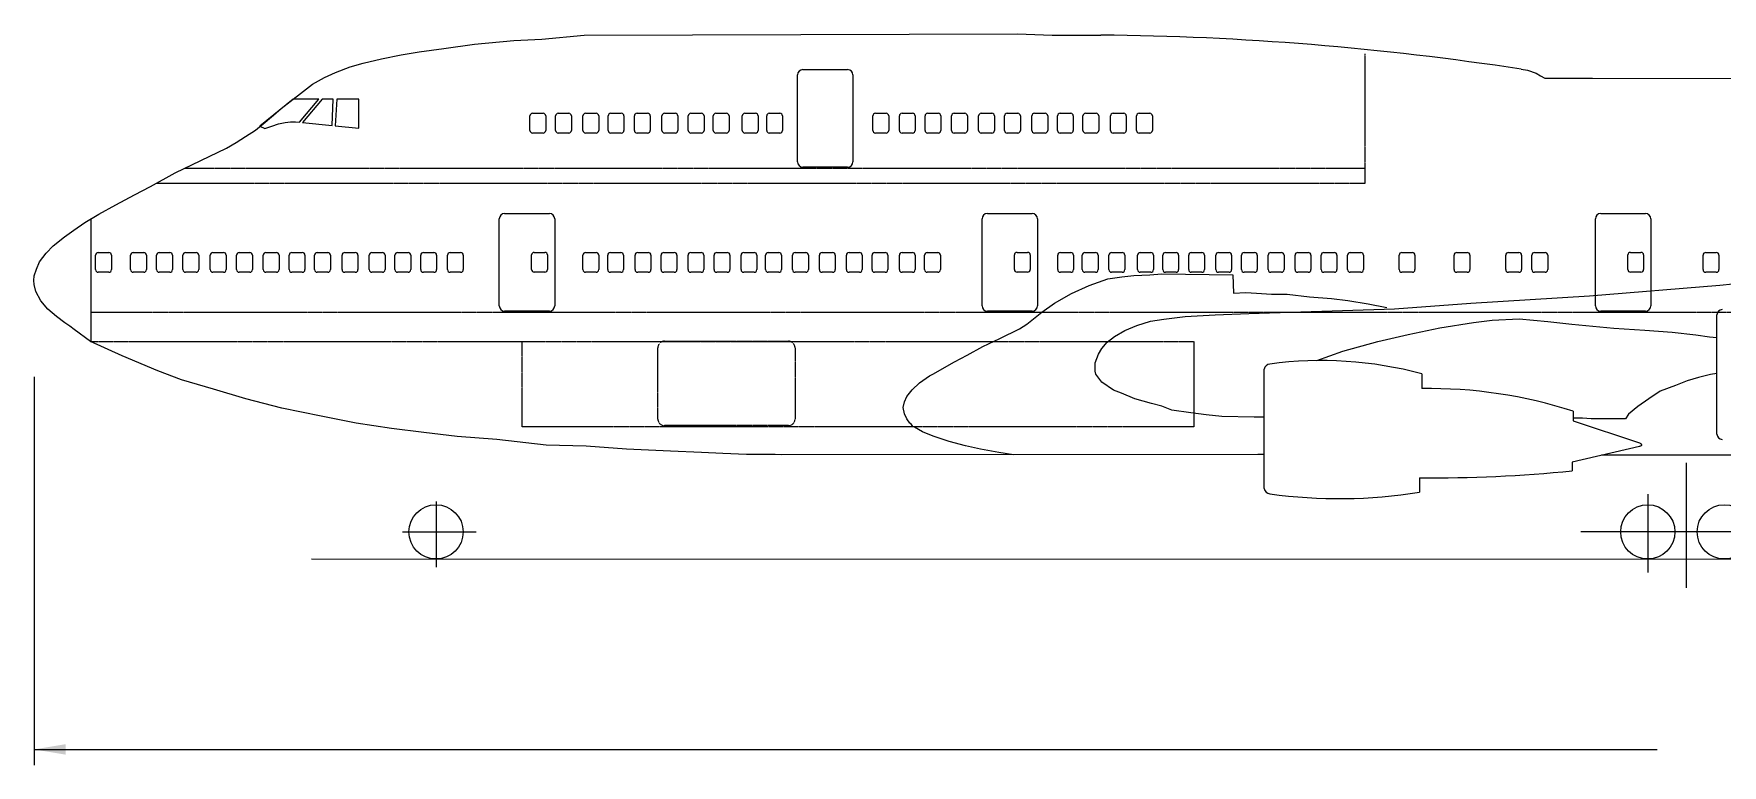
# Model space of a CAD drawing. Extents: x 573 to 6902, y 320 to 4267.
# Drawn here: x 4119 to 5399, y 3351 to 3906 of the extents above; entities that cross this region are included whole.
import ezdxf

# ---------------------------------------------------------------- set-up
doc = ezdxf.new("R2010")
doc.units = 0
doc.linetypes.add('HIDDEN', pattern=[0.375, 0.25, -0.125])
doc.layers.get('0').update_dxf_attribs({"linetype": 'CONTINUOUS'})

msp = doc.modelspace()

# ---------------------------------------------------------------- linework, layer by layer
for p, q in [((4504.555387, 3901.640601), (4536.597141, 3904.663375)), ((4536.597141, 3904.663375), (4865.219438, 3905.61339)), ((4865.219438, 3905.61339), (4891.301943, 3904.663375)), ((4891.301943, 3904.663375), (4928.35292, 3904.663375)), ((4397.818873, 3889.636137), (4411.63944, 3891.893587)), ((4411.63944, 3891.893587), (4430.302376, 3894.46122)), ((4430.302376, 3894.46122), (4453.599499, 3897.667813)), ((4453.599499, 3897.667813), (4483.309373, 3900.517857)), ((4483.309373, 3900.517857), (4504.555387, 3901.640601)), ((4348.227417, 3876.187059), (4359.23502, 3880.640804)), ((4359.23502, 3880.640804), (4369.112426, 3883.270678)), ((4369.112426, 3883.270678), (4382.947104, 3886.49648)), ((4382.947104, 3886.49648), (4397.818873, 3889.636137)), ((5246.92391, 3878.73041), (5251.706896, 3877.908344)), ((4321.586339, 3860.224741), (4330.759283, 3867.349281)), ((4330.759283, 3867.349281), (4339.84317, 3872.514572)), ((4339.84317, 3872.514572), (4348.227417, 3876.187059)), ((4698.371403, 3808.438926), (4698.371403, 3874.438926)), ((4702.371403, 3878.438926), (4736.371403, 3878.438926)), ((4740.371403, 3874.438926), (4740.371403, 3808.438926)), ((5251.706896, 3877.908344), (5258.357071, 3875.644746)), ((5258.357071, 3875.644746), (5261.638976, 3873.831081)), ((5261.638976, 3873.831081), (5264.92088, 3871.949161)), ((5264.92088, 3871.949161), (5278.307597, 3872.017417)), ((5278.307597, 3872.017417), (5301.021832, 3871.931052)), ((5301.021832, 3871.931052), (6006.458605, 3871.067402)), ((4315.941918, 3855.9197), (4290.852204, 3835.436546)), ((4306.947865, 3848.843664), (4315.941918, 3855.9197)), ((4315.941918, 3855.9197), (4321.586339, 3860.224741)), ((4335.487163, 3855.9197), (4315.941918, 3855.9197)), ((4320.766174, 3838.634769), (4335.487163, 3855.9197)), ((4337.940478, 3855.9197), (4323.023385, 3838.409151)), ((4346.28091, 3855.9197), (4337.940478, 3855.9197)), ((4345.544981, 3836.158024), (4346.28091, 3855.9197)), ((4348.99884, 3855.9197), (4347.93522, 3835.91911)), ((4365.926254, 3855.9197), (4348.99884, 3855.9197)), ((4365.926254, 3834.120831), (4365.926254, 3855.9197)), ((4293.296609, 3837.426064), (4301.005563, 3843.858526)), ((4301.005563, 3843.858526), (4306.947865, 3848.843664)), ((4495.505371, 3832.31987), (4495.505371, 3843.31987)), ((4497.505371, 3845.31987), (4505.505371, 3845.31987)), ((4507.505371, 3843.31987), (4507.505371, 3832.31987)), ((4514.948589, 3832.31987), (4514.948589, 3843.31987)), ((4516.948589, 3845.31987), (4524.948589, 3845.31987)), ((4526.948589, 3843.31987), (4526.948589, 3832.31987)), ((4535.677316, 3832.31987), (4535.677316, 3843.31987)), ((4537.677316, 3845.31987), (4545.677316, 3845.31987)), ((4547.677316, 3843.31987), (4547.677316, 3832.31987)), ((4554.799465, 3832.31987), (4554.799465, 3843.31987)), ((4556.799465, 3845.31987), (4564.799465, 3845.31987)), ((4566.799465, 3843.31987), (4566.799465, 3832.31987)), ((4574.724749, 3832.31987), (4574.724749, 3843.31987)), ((4576.724749, 3845.31987), (4584.724749, 3845.31987)), ((4586.724749, 3843.31987), (4586.724749, 3832.31987)), ((4595.613754, 3832.31987), (4595.613754, 3843.31987)), ((4597.613754, 3845.31987), (4605.613754, 3845.31987)), ((4607.613754, 3843.31987), (4607.613754, 3832.31987)), ((4615.539448, 3832.31987), (4615.539448, 3843.31987)), ((4617.539448, 3845.31987), (4625.539448, 3845.31987)), ((4627.539448, 3843.31987), (4627.539448, 3832.31987)), ((4634.500703, 3832.31987), (4634.500703, 3843.31987)), ((4636.500703, 3845.31987), (4644.500703, 3845.31987)), ((4646.500703, 3843.31987), (4646.500703, 3832.31987)), ((4656.514324, 3832.31987), (4656.514324, 3843.31987)), ((4658.514324, 3845.31987), (4666.514324, 3845.31987)), ((4668.514324, 3843.31987), (4668.514324, 3832.31987)), ((4674.993411, 3832.31987), (4674.993411, 3843.31987)), ((4676.993411, 3845.31987), (4684.993411, 3845.31987)), ((4686.993411, 3843.31987), (4686.993411, 3832.31987)), ((4755.4984, 3832.31987), (4755.4984, 3843.31987)), ((4757.4984, 3845.31987), (4765.4984, 3845.31987)), ((4767.4984, 3843.31987), (4767.4984, 3832.31987)), ((4775.584065, 3832.31987), (4775.584065, 3843.31987)), ((4777.584065, 3845.31987), (4785.584065, 3845.31987)), ((4787.584065, 3843.31987), (4787.584065, 3832.31987)), ((4795.026668, 3832.31987), (4795.026668, 3843.31987)), ((4797.026668, 3845.31987), (4805.026668, 3845.31987)), ((4807.026668, 3843.31987), (4807.026668, 3832.31987)), ((4815.11346, 3832.31987), (4815.11346, 3843.31987)), ((4817.11346, 3845.31987), (4825.11346, 3845.31987)), ((4827.11346, 3843.31987), (4827.11346, 3832.31987)), ((4835.681191, 3832.31987), (4835.681191, 3843.31987)), ((4837.681191, 3845.31987), (4845.681191, 3845.31987)), ((4847.681191, 3843.31987), (4847.681191, 3832.31987)), ((4855.285303, 3832.31987), (4855.285303, 3843.31987)), ((4857.285303, 3845.31987), (4865.285303, 3845.31987)), ((4867.285303, 3843.31987), (4867.285303, 3832.31987)), ((4876.014542, 3832.31987), (4876.014542, 3843.31987)), ((4878.014542, 3845.31987), (4886.014542, 3845.31987)), ((4888.014542, 3843.31987), (4888.014542, 3832.31987)), ((4895.457556, 3832.31987), (4895.457556, 3843.31987)), ((4897.457556, 3845.31987), (4905.457556, 3845.31987)), ((4907.457556, 3843.31987), (4907.457556, 3832.31987)), ((4914.740085, 3832.31987), (4914.740085, 3843.31987)), ((4916.740085, 3845.31987), (4924.740085, 3845.31987)), ((4926.740085, 3843.31987), (4926.740085, 3832.31987)), ((4935.630013, 3832.31987), (4935.630013, 3843.31987)), ((4937.630013, 3845.31987), (4945.630013, 3845.31987)), ((4947.630013, 3843.31987), (4947.630013, 3832.31987)), ((4955.395531, 3832.31987), (4955.395531, 3843.31987)), ((4957.395531, 3845.31987), (4965.395531, 3845.31987)), ((4967.395531, 3843.31987), (4967.395531, 3832.31987)), ((4272.898276, 3823.111765), (4279.965603, 3827.776243)), ((4279.965603, 3827.776243), (4287.388176, 3832.617151)), ((4287.388176, 3832.617151), (4293.296609, 3837.426064)), ((4290.852204, 3835.436546), (4294.423786, 3833.730943)), ((4294.423786, 3833.730943), (4299.885969, 3835.66269)), ((4299.885969, 3835.66269), (4305.026979, 3837.272855)), ((4305.026979, 3837.272855), (4309.847023, 3838.24006)), ((4309.847023, 3838.24006), (4314.024516, 3838.885479)), ((4314.024516, 3838.885479), (4317.812059, 3838.922497)), ((4317.812059, 3838.922497), (4320.766174, 3838.634769)), ((4323.023385, 3838.409151), (4345.544981, 3836.158024)), ((4347.93522, 3835.91911), (4365.926254, 3834.120831)), ((4505.505371, 3830.31987), (4497.505371, 3830.31987)), ((4524.948589, 3830.31987), (4516.948589, 3830.31987)), ((4545.677316, 3830.31987), (4537.677316, 3830.31987)), ((4564.799465, 3830.31987), (4556.799465, 3830.31987)), ((4584.724749, 3830.31987), (4576.724749, 3830.31987)), ((4605.613754, 3830.31987), (4597.613754, 3830.31987)), ((4625.539448, 3830.31987), (4617.539448, 3830.31987)), ((4644.500703, 3830.31987), (4636.500703, 3830.31987)), ((4666.514324, 3830.31987), (4658.514324, 3830.31987)), ((4684.993411, 3830.31987), (4676.993411, 3830.31987)), ((4765.4984, 3830.31987), (4757.4984, 3830.31987)), ((4785.584065, 3830.31987), (4777.584065, 3830.31987)), ((4805.026668, 3830.31987), (4797.026668, 3830.31987)), ((4825.11346, 3830.31987), (4817.11346, 3830.31987)), ((4845.681191, 3830.31987), (4837.681191, 3830.31987)), ((4865.285303, 3830.31987), (4857.285303, 3830.31987)), ((4886.014542, 3830.31987), (4878.014542, 3830.31987)), ((4905.457556, 3830.31987), (4897.457556, 3830.31987)), ((4924.740085, 3830.31987), (4916.740085, 3830.31987)), ((4945.630013, 3830.31987), (4937.630013, 3830.31987)), ((4965.395531, 3830.31987), (4957.395531, 3830.31987)), ((4226.634509, 3800.264475), (4265.509265, 3818.929148)), ((4265.509265, 3818.929148), (4272.898276, 3823.111765)), ((4736.371403, 3804.438926), (4702.371403, 3804.438926)), ((4195.632265, 3783.533085), (4207.840603, 3789.807727)), ((4207.840603, 3789.807727), (4226.634509, 3800.264475)), ((4181.657173, 3775.971806), (4195.632265, 3783.533085)), ((4158.205244, 3762.459004), (4168.646007, 3768.732519)), ((4162.63274, 3765.119342), (4162.63274, 3672.227837)), ((4168.646007, 3768.732519), (4181.657173, 3775.971806)), ((4472.26812, 3699.329468), (4472.26812, 3765.329468)), ((4476.26812, 3769.329468), (4510.26812, 3769.329468)), ((4514.26812, 3765.329468), (4514.26812, 3699.329468)), ((4838.26812, 3699.329468), (4838.26812, 3765.329468)), ((4842.26812, 3769.329468), (4876.26812, 3769.329468)), ((4880.26812, 3765.329468), (4880.26812, 3699.329468)), ((5303.26812, 3699.329468), (5303.26812, 3765.329468)), ((5307.26812, 3769.329468), (5341.26812, 3769.329468)), ((5345.26812, 3765.329468), (5345.26812, 3699.329468)), ((4133.952537, 3744.767786), (4142.786106, 3751.522343)), ((4142.786106, 3751.522343), (4149.704949, 3756.740806)), ((4149.704949, 3756.740806), (4158.205244, 3762.459004)), ((4123.83684, 3732.709686), (4128.813985, 3739.301095)), ((4128.813985, 3739.301095), (4133.952537, 3744.767786)), ((4166.268139, 3726.749304), (4166.268139, 3737.749304)), ((4168.268139, 3739.749304), (4176.268139, 3739.749304)), ((4178.268139, 3737.749304), (4178.268139, 3726.749304)), ((4192.764769, 3726.749304), (4192.764769, 3737.749304)), ((4194.764769, 3739.749304), (4202.764769, 3739.749304)), ((4204.764769, 3737.749304), (4204.764769, 3726.749304)), ((4212.529262, 3726.749304), (4212.529262, 3737.749304)), ((4214.529262, 3739.749304), (4222.529262, 3739.749304)), ((4224.529262, 3737.749304), (4224.529262, 3726.749304)), ((4232.454751, 3726.749304), (4232.454751, 3737.749304)), ((4234.454751, 3739.749304), (4242.454751, 3739.749304)), ((4244.454751, 3737.749304), (4244.454751, 3726.749304)), ((4253.183273, 3726.749304), (4253.183273, 3737.749304)), ((4255.183273, 3739.749304), (4263.183273, 3739.749304)), ((4265.183273, 3737.749304), (4265.183273, 3726.749304)), ((4273.108352, 3726.749304), (4273.108352, 3737.749304)), ((4275.108352, 3739.749304), (4283.108352, 3739.749304)), ((4285.108352, 3737.749304), (4285.108352, 3726.749304)), ((4293.355218, 3726.749304), (4293.355218, 3737.749304)), ((4295.355218, 3739.749304), (4303.355218, 3739.749304)), ((4305.355218, 3737.749304), (4305.355218, 3726.749304)), ((4312.95892, 3726.749304), (4312.95892, 3737.749304)), ((4314.95892, 3739.749304), (4322.95892, 3739.749304)), ((4324.95892, 3737.749304), (4324.95892, 3726.749304)), ((4332.24145, 3726.749304), (4332.24145, 3737.749304)), ((4334.24145, 3739.749304), (4342.24145, 3739.749304)), ((4344.24145, 3737.749304), (4344.24145, 3726.749304)), ((4353.13148, 3726.749304), (4353.13148, 3737.749304)), ((4355.13148, 3739.749304), (4363.13148, 3739.749304)), ((4365.13148, 3737.749304), (4365.13148, 3726.749304)), ((4373.698904, 3726.749304), (4373.698904, 3737.749304)), ((4375.698904, 3739.749304), (4383.698904, 3739.749304)), ((4385.698904, 3737.749304), (4385.698904, 3726.749304)), ((4393.143044, 3726.749304), (4393.143044, 3737.749304)), ((4395.143044, 3739.749304), (4403.143044, 3739.749304)), ((4405.143044, 3737.749304), (4405.143044, 3726.749304)), ((4412.746234, 3726.749304), (4412.746234, 3737.749304)), ((4414.746234, 3739.749304), (4422.746234, 3739.749304)), ((4424.746234, 3737.749304), (4424.746234, 3726.749304)), ((4432.992997, 3726.749304), (4432.992997, 3737.749304)), ((4434.992997, 3739.749304), (4442.992997, 3739.749304)), ((4444.992997, 3737.749304), (4444.992997, 3726.749304)), ((4496.800901, 3726.879014), (4496.800901, 3737.879014)), ((4498.800901, 3739.879014), (4506.800901, 3739.879014)), ((4508.800901, 3737.879014), (4508.800901, 3726.879014)), ((4535.677316, 3726.749304), (4535.677316, 3737.749304)), ((4537.677316, 3739.749304), (4545.677316, 3739.749304)), ((4547.677316, 3737.749304), (4547.677316, 3726.749304)), ((4554.472862, 3726.749304), (4554.472862, 3737.749304)), ((4556.472862, 3739.749304), (4564.472862, 3739.749304)), ((4566.472862, 3737.749304), (4566.472862, 3726.749304)), ((4575.201282, 3726.749304), (4575.201282, 3737.749304)), ((4577.201282, 3739.749304), (4585.201282, 3739.749304)), ((4587.201282, 3737.749304), (4587.201282, 3726.749304)), ((4594.966594, 3726.749304), (4594.966594, 3737.749304)), ((4596.966594, 3739.749304), (4604.966594, 3739.749304)), ((4606.966594, 3737.749304), (4606.966594, 3726.749304)), ((4615.373944, 3726.749304), (4615.373944, 3737.749304)), ((4617.373944, 3739.749304), (4625.373944, 3739.749304)), ((4627.373944, 3737.749304), (4627.373944, 3726.749304)), ((4635.13772, 3726.749304), (4635.13772, 3737.749304)), ((4637.13772, 3739.749304), (4645.13772, 3739.749304)), ((4647.13772, 3737.749304), (4647.13772, 3726.749304)), ((4655.545172, 3726.749304), (4655.545172, 3737.749304)), ((4657.545172, 3739.749304), (4665.545172, 3739.749304)), ((4667.545172, 3737.749304), (4667.545172, 3726.749304)), ((4674.185049, 3726.749304), (4674.185049, 3737.749304)), ((4676.185049, 3739.749304), (4684.185049, 3739.749304)), ((4686.185049, 3737.749304), (4686.185049, 3726.749304)), ((4694.592399, 3726.749304), (4694.592399, 3737.749304)), ((4696.592399, 3739.749304), (4704.592399, 3739.749304)), ((4706.592399, 3737.749304), (4706.592399, 3726.749304)), ((4714.999852, 3726.749304), (4714.999852, 3737.749304)), ((4716.999852, 3739.749304), (4724.999852, 3739.749304)), ((4726.999852, 3737.749304), (4726.999852, 3726.749304)), ((4735.407304, 3726.749304), (4735.407304, 3737.749304)), ((4737.407304, 3739.749304), (4745.407304, 3739.749304)), ((4747.407304, 3737.749304), (4747.407304, 3726.749304)), ((4754.850419, 3726.749304), (4754.850419, 3737.749304)), ((4756.850419, 3739.749304), (4764.850419, 3739.749304)), ((4766.850419, 3737.749304), (4766.850419, 3726.749304)), ((4775.579249, 3726.749304), (4775.579249, 3737.749304)), ((4777.579249, 3739.749304), (4785.579249, 3739.749304)), ((4787.579249, 3737.749304), (4787.579249, 3726.749304)), ((4794.700578, 3726.749304), (4794.700578, 3737.749304)), ((4796.700578, 3739.749304), (4804.700578, 3739.749304)), ((4806.700578, 3737.749304), (4806.700578, 3726.749304)), ((4862.800901, 3726.879014), (4862.800901, 3737.879014)), ((4864.800901, 3739.879014), (4872.800901, 3739.879014)), ((4874.800901, 3737.879014), (4874.800901, 3726.879014)), ((4895.612814, 3726.749304), (4895.612814, 3737.749304)), ((4897.612814, 3739.749304), (4905.612814, 3739.749304)), ((4907.612814, 3737.749304), (4907.612814, 3726.749304)), ((4914.252691, 3726.749304), (4914.252691, 3737.749304)), ((4916.252691, 3739.749304), (4924.252691, 3739.749304)), ((4926.252691, 3737.749304), (4926.252691, 3726.749304)), ((4934.499455, 3726.749304), (4934.499455, 3737.749304)), ((4936.499455, 3739.749304), (4944.499455, 3739.749304)), ((4946.499455, 3737.749304), (4946.499455, 3726.749304)), ((4956.192416, 3726.749304), (4956.192416, 3737.749304)), ((4958.192416, 3739.749304), (4966.192416, 3739.749304)), ((4968.192416, 3737.749304), (4968.192416, 3726.749304)), ((4975.314257, 3726.749304), (4975.314257, 3737.749304)), ((4977.314257, 3739.749304), (4985.314257, 3739.749304)), ((4987.314257, 3737.749304), (4987.314257, 3726.749304)), ((4994.917856, 3726.749304), (4994.917856, 3737.749304)), ((4996.917856, 3739.749304), (5004.917856, 3739.749304)), ((5006.917856, 3737.749304), (5006.917856, 3726.749304)), ((5015.4861, 3726.749304), (5015.4861, 3737.749304)), ((5017.4861, 3739.749304), (5025.4861, 3739.749304)), ((5027.4861, 3737.749304), (5027.4861, 3726.749304)), ((5034.929011, 3726.749304), (5034.929011, 3737.749304)), ((5036.929011, 3739.749304), (5044.929011, 3739.749304)), ((5046.929011, 3737.749304), (5046.929011, 3726.749304)), ((5055.175364, 3726.749304), (5055.175364, 3737.749304)), ((5057.175364, 3739.749304), (5065.175364, 3739.749304)), ((5067.175364, 3737.749304), (5067.175364, 3726.749304)), ((5075.582817, 3726.749304), (5075.582817, 3737.749304)), ((5077.582817, 3739.749304), (5085.582817, 3739.749304)), ((5087.582817, 3737.749304), (5087.582817, 3726.749304)), ((5095.347412, 3726.749304), (5095.347412, 3737.749304)), ((5097.347412, 3739.749304), (5105.347412, 3739.749304)), ((5107.347412, 3737.749304), (5107.347412, 3726.749304)), ((5115.433589, 3726.749304), (5115.433589, 3737.749304)), ((5117.433589, 3739.749304), (5125.433589, 3739.749304)), ((5127.433589, 3737.749304), (5127.433589, 3726.749304)), ((5154.480305, 3726.749304), (5154.480305, 3737.749304)), ((5156.480305, 3739.749304), (5164.480305, 3739.749304)), ((5166.480305, 3737.749304), (5166.480305, 3726.749304)), ((5196.098857, 3726.749304), (5196.098857, 3737.749304)), ((5198.098857, 3739.749304), (5206.098857, 3739.749304)), ((5208.098857, 3737.749304), (5208.098857, 3726.749304)), ((5235.306466, 3726.749304), (5235.306466, 3737.749304)), ((5237.306466, 3739.749304), (5245.306466, 3739.749304)), ((5247.306466, 3737.749304), (5247.306466, 3726.749304)), ((5255.070856, 3726.749304), (5255.070856, 3737.749304)), ((5257.070856, 3739.749304), (5265.070856, 3739.749304)), ((5267.070856, 3737.749304), (5267.070856, 3726.749304)), ((5327.800901, 3726.879014), (5327.800901, 3737.879014)), ((5329.800901, 3739.879014), (5337.800901, 3739.879014)), ((5339.800901, 3737.879014), (5339.800901, 3726.879014)), ((5384.90704, 3726.749304), (5384.90704, 3737.749304)), ((5386.90704, 3739.749304), (5394.90704, 3739.749304)), ((5396.90704, 3737.749304), (5396.90704, 3726.749304)), ((4119.665699, 3722.101574), (4121.473653, 3727.173968)), ((4121.473653, 3727.173968), (4123.83684, 3732.709686)), ((4506.800901, 3724.879014), (4498.800901, 3724.879014)), ((4872.800901, 3724.879014), (4864.800901, 3724.879014)), ((5337.800901, 3724.879014), (5329.800901, 3724.879014)), ((5397.466469, 3715.042623), (5507.852263, 3726.521907)), ((4119.371403, 3718.512), (4119.665699, 3722.101574)), ((4119.6699, 3715.513341), (4119.371403, 3718.512)), ((4120.95879, 3710.211437), (4119.6699, 3715.513341)), ((4176.268139, 3724.749304), (4168.268139, 3724.749304)), ((4202.764769, 3724.749304), (4194.764769, 3724.749304)), ((4222.529262, 3724.749304), (4214.529262, 3724.749304)), ((4242.454751, 3724.749304), (4234.454751, 3724.749304)), ((4263.183273, 3724.749304), (4255.183273, 3724.749304)), ((4283.108352, 3724.749304), (4275.108352, 3724.749304)), ((4303.355218, 3724.749304), (4295.355218, 3724.749304)), ((4322.95892, 3724.749304), (4314.95892, 3724.749304)), ((4342.24145, 3724.749304), (4334.24145, 3724.749304)), ((4363.13148, 3724.749304), (4355.13148, 3724.749304)), ((4383.698904, 3724.749304), (4375.698904, 3724.749304)), ((4403.143044, 3724.749304), (4395.143044, 3724.749304)), ((4422.746234, 3724.749304), (4414.746234, 3724.749304)), ((4442.992997, 3724.749304), (4434.992997, 3724.749304)), ((4545.677316, 3724.749304), (4537.677316, 3724.749304)), ((4564.472862, 3724.749304), (4556.472862, 3724.749304)), ((4585.201282, 3724.749304), (4577.201282, 3724.749304)), ((4604.966594, 3724.749304), (4596.966594, 3724.749304)), ((4625.373944, 3724.749304), (4617.373944, 3724.749304)), ((4645.13772, 3724.749304), (4637.13772, 3724.749304)), ((4665.545172, 3724.749304), (4657.545172, 3724.749304)), ((4684.185049, 3724.749304), (4676.185049, 3724.749304)), ((4704.592399, 3724.749304), (4696.592399, 3724.749304)), ((4724.999852, 3724.749304), (4716.999852, 3724.749304)), ((4745.407304, 3724.749304), (4737.407304, 3724.749304)), ((4764.850419, 3724.749304), (4756.850419, 3724.749304)), ((4785.579249, 3724.749304), (4777.579249, 3724.749304)), ((4804.700578, 3724.749304), (4796.700578, 3724.749304)), ((4905.612814, 3724.749304), (4897.612814, 3724.749304)), ((4905.984148, 3708.784324), (4919.416654, 3714.82969)), ((4924.252691, 3724.749304), (4916.252691, 3724.749304)), ((4919.416654, 3714.82969), (4933.553767, 3719.752493)), ((4933.553767, 3719.752493), (4944.317546, 3721.393428)), ((4944.499455, 3724.749304), (4936.499455, 3724.749304)), ((4944.317546, 3721.393428), (4953.312668, 3722.429807)), ((4953.312668, 3722.429807), (4965.367138, 3722.947997)), ((4966.192416, 3724.749304), (4958.192416, 3724.749304)), ((4965.367138, 3722.947997), (4974.527003, 3723.552552)), ((4974.527003, 3723.552552), (5028.356967, 3722.947997)), ((4985.314257, 3724.749304), (4977.314257, 3724.749304)), ((5004.917856, 3724.749304), (4996.917856, 3724.749304)), ((5025.4861, 3724.749304), (5017.4861, 3724.749304)), ((5028.356967, 3722.947997), (5028.969208, 3708.870507)), ((5044.929011, 3724.749304), (5036.929011, 3724.749304)), ((5065.175364, 3724.749304), (5057.175364, 3724.749304)), ((5085.582817, 3724.749304), (5077.582817, 3724.749304)), ((5105.347412, 3724.749304), (5097.347412, 3724.749304)), ((5125.433589, 3724.749304), (5117.433589, 3724.749304)), ((5164.480305, 3724.749304), (5156.480305, 3724.749304)), ((5206.098857, 3724.749304), (5198.098857, 3724.749304)), ((5245.306466, 3724.749304), (5237.306466, 3724.749304)), ((5265.070856, 3724.749304), (5257.070856, 3724.749304)), ((5298.808894, 3706.784592), (5397.466469, 3715.042623)), ((5394.90704, 3724.749304), (5386.90704, 3724.749304)), ((4124.819824, 3703.143598), (4120.95879, 3710.211437)), ((4130.126647, 3696.719435), (4124.819824, 3703.143598)), ((4883.597133, 3694.62887), (4893.234248, 3701.22325)), ((4893.234248, 3701.22325), (4905.984148, 3708.784324)), ((5028.969208, 3708.870507), (5038.21036, 3709.388697)), ((5038.21036, 3709.388697), (5046.415122, 3708.870507)), ((5046.415122, 3708.870507), (5057.774969, 3708.237783)), ((5057.774969, 3708.237783), (5069.666131, 3708.265952)), ((5069.666131, 3708.265952), (5086.539561, 3706.167172)), ((5086.539561, 3706.167172), (5103.091306, 3704.892217)), ((5103.091306, 3704.892217), (5115.626452, 3703.429514)), ((5115.626452, 3703.429514), (5131.053684, 3700.89283)), ((5131.053684, 3700.89283), (5145.035334, 3698.170039)), ((5150.820841, 3697.048907), (5208.826762, 3701.2638)), ((5208.826762, 3701.2638), (5298.808894, 3706.784592)), ((4136.557675, 3691.260121), (4130.126647, 3696.719435)), ((4142.827604, 3686.443459), (4136.557675, 3691.260121)), ((4510.26812, 3695.329468), (4476.26812, 3695.329468)), ((4876.26812, 3695.329468), (4842.26812, 3695.329468)), ((4872.215077, 3685.462959), (4883.597133, 3694.62887)), ((4955.592184, 3684.390703), (4965.873898, 3687.624725)), ((4965.873898, 3687.624725), (4976.156944, 3689.092929)), ((4976.156944, 3689.092929), (4992.224779, 3691.323674)), ((4992.224779, 3691.323674), (5014.881052, 3692.623631)), ((5014.881052, 3692.623631), (5040.590716, 3693.443468)), ((5040.590716, 3693.443468), (5150.820841, 3697.048907)), ((5185.291509, 3682.619039), (5210.942185, 3686.678193)), ((5210.942185, 3686.678193), (5224.933463, 3688.491857)), ((5224.933463, 3688.491857), (5245.471243, 3689.556894)), ((5245.471243, 3689.556894), (5267.165638, 3687.321086)), ((5267.165638, 3687.321086), (5285.485368, 3685.404504)), ((5341.26812, 3695.329468), (5307.26812, 3695.329468)), ((5395.247042, 3602.073622), (5395.247042, 3692.535083)), ((4146.68577, 3683.874901), (4142.827604, 3686.443459)), ((4149.972122, 3681.487859), (4146.68577, 3683.874901)), ((4162.44063, 3672.315363), (4149.972122, 3681.487859)), ((4838.781613, 3668.568729), (4851.63332, 3674.583614)), ((4851.63332, 3674.583614), (4866.572236, 3681.923609)), ((4866.572236, 3681.923609), (4872.215077, 3685.462959)), ((4933.103772, 3671.842647), (4938.564418, 3676.184723)), ((4938.564418, 3676.184723), (4946.435291, 3680.689025)), ((4946.435291, 3680.689025), (4955.592184, 3684.390703)), ((5138.394819, 3672.255243), (5161.368151, 3677.609871)), ((5161.368151, 3677.609871), (5185.291509, 3682.619039)), ((5285.485368, 3685.404504), (5317.303658, 3682.371708)), ((5317.303658, 3682.371708), (5340.604427, 3680.940368)), ((5340.604427, 3680.940368), (5361.334281, 3679.3467)), ((5361.334281, 3679.3467), (5379.493323, 3677.430015)), ((5379.493323, 3677.430015), (5389.633258, 3675.882571)), ((5389.633258, 3675.882571), (5395.247042, 3675.364382)), ((4186.390199, 3661.403805), (4162.44063, 3672.315363)), ((4213.470273, 3650.139885), (4186.390199, 3661.403805)), ((4817.417509, 3656.824834), (4826.89496, 3661.812225)), ((4826.89496, 3661.812225), (4838.781613, 3668.568729)), ((4924.115252, 3656.089426), (4926.522097, 3662.773205)), ((4926.522097, 3662.773205), (4929.089734, 3666.858739)), ((4929.089734, 3666.858739), (4933.103772, 3671.842647)), ((5091.988869, 3657.810336), (5111.707752, 3665.000585)), ((5111.707752, 3665.000585), (5138.394819, 3672.255243)), ((4231.394585, 3643.274683), (4213.470273, 3650.139885)), ((4800.872526, 3647.494341), (4817.417509, 3656.824834)), ((4923.948258, 3649.732094), (4924.115252, 3656.089426)), ((4924.442162, 3647.412447), (4923.948258, 3649.732094)), ((5052.201638, 3560.791167), (5052.201638, 3651.252628)), ((4119.6699, 3645.55829), (4119.6699, 3350.988041)), ((4255.502384, 3636.219755), (4231.394585, 3643.274683)), ((4280.092556, 3628.683067), (4255.502384, 3636.219755)), ((4781.11828, 3630.53748), (4785.293314, 3635.593446)), ((4785.293314, 3635.593446), (4790.914034, 3640.899756)), ((4790.914034, 3640.899756), (4798.458587, 3646.342269)), ((4798.458587, 3646.342269), (4800.872526, 3647.494341)), ((4928.945234, 3641.469838), (4924.442162, 3647.412447)), ((4938.025902, 3635.460283), (4928.945234, 3641.469838)), ((4943.894397, 3633.042064), (4938.025902, 3635.460283)), ((5171.559329, 3647.724109), (5171.559329, 3636.583028)), ((5363.931017, 3639.0155), (5352.365229, 3634.70459)), ((5372.766739, 3642.395597), (5363.931017, 3639.0155)), ((5381.281595, 3644.972045), (5372.766739, 3642.395597)), ((5390.600407, 3647.22751), (5381.281595, 3644.972045)), ((5395.247042, 3648.005131), (5390.600407, 3647.22751)), ((4307.414126, 3621.630188), (4280.092556, 3628.683067)), ((4778.508062, 3622.332808), (4779.371721, 3626.478326)), ((4779.371721, 3626.478326), (4781.11828, 3630.53748)), ((4954.089962, 3628.81018), (4943.894397, 3633.042064)), ((4966.699385, 3625.355582), (4954.089962, 3628.81018)), ((4974.558683, 3623.131684), (4966.699385, 3625.355582)), ((4982.072517, 3620.195275), (4974.558683, 3623.131684)), ((5335.499381, 3622.928504), (5328.271981, 3617.299793)), ((5343.690709, 3628.879208), (5335.499381, 3622.928504)), ((5352.365229, 3634.70459), (5343.690709, 3628.879208)), ((4337.145308, 3615.703665), (4307.414126, 3621.630188)), ((4363.822997, 3610.41795), (4337.145308, 3615.703665)), ((4390.499866, 3606.417744), (4363.822997, 3610.41795)), ((4779.359414, 3617.431843), (4778.508062, 3622.332808)), ((4781.185405, 3613.696311), (4779.359414, 3617.431843)), ((4783.517284, 3610.328077), (4781.185405, 3613.696311)), ((4784.380944, 3610.068982), (4783.517284, 3610.328077)), ((4785.849164, 3607.909858), (4784.380944, 3610.068982)), ((4996.495625, 3618.273654), (4982.072517, 3620.195275)), ((5008.180494, 3616.774308), (4996.495625, 3618.273654)), ((5019.987153, 3615.509975), (5008.180494, 3616.774308)), ((5044.657933, 3615.029992), (5019.987153, 3615.509975)), ((5052.201638, 3615.003299), (5044.657933, 3615.029992)), ((5286.512358, 3619.396399), (5286.512358, 3612.055376)), ((5293.421631, 3614.149727), (5286.512358, 3614.174176)), ((5286.512358, 3612.055376), (5336.591545, 3595.424552)), ((5300.15373, 3613.746712), (5293.421631, 3614.149727)), ((5313.458523, 3613.631537), (5300.15373, 3613.746712)), ((5325.98158, 3613.631537), (5313.458523, 3613.631537)), ((5328.271981, 3617.299793), (5325.98158, 3613.631537)), ((4415.087169, 3603.380338), (4390.499866, 3606.417744)), ((4440.317226, 3600.343341), (4415.087169, 3603.380338)), ((4470.367531, 3597.952173), (4440.317226, 3600.343341)), ((4507.810742, 3593.637455), (4470.367531, 3597.952173)), ((4787.144653, 3607.218938), (4785.849164, 3607.909858)), ((4793.017535, 3603.781714), (4787.144653, 3607.218938)), ((4801.308662, 3600.413196), (4793.017535, 3603.781714)), ((4813.313524, 3596.564662), (4801.308662, 3600.413196)), ((4538.020711, 3592.853275), (4507.810742, 3593.637455)), ((4568.810555, 3590.560925), (4538.020711, 3592.853275)), ((4601.977233, 3589.037529), (4568.810555, 3590.560925)), ((4625.599072, 3588.08846), (4601.977233, 3589.037529)), ((4641.837882, 3587.26863), (4625.599072, 3588.08846)), ((4659.664646, 3586.491345), (4641.837882, 3587.26863)), ((4681.358016, 3586.491345), (4659.664646, 3586.491345)), ((4686.355633, 3586.258136), (4681.358016, 3586.491345)), ((5047.278781, 3586.556494), (4686.355633, 3586.258136)), ((4825.652486, 3593.227813), (4813.313524, 3596.564662)), ((4837.063016, 3590.723229), (4825.652486, 3593.227813)), ((4850.883568, 3588.218645), (4837.063016, 3590.723229)), ((4862.196775, 3586.403495), (4850.883568, 3588.218645)), ((5052.201638, 3586.556494), (5047.278781, 3586.556494)), ((5336.591545, 3592.6757), (5285.735065, 3580.877622)), ((5521.27897, 3586.088574), (5307.844739, 3586.088574)), ((5336.591545, 3595.424552), (5337.212974, 3595.142615)), ((5337.049717, 3592.809646), (5336.591545, 3592.6757)), ((5337.465759, 3593.009765), (5337.049717, 3592.809646)), ((5337.212974, 3595.142615), (5337.481558, 3595.000425)), ((5337.850203, 3593.188819), (5337.465759, 3593.009765)), ((5337.481558, 3595.000425), (5337.850203, 3594.615985)), ((5337.850203, 3594.615985), (5338.060857, 3594.305274)), ((5338.102988, 3593.446867), (5337.850203, 3593.188819)), ((5338.060857, 3594.305274), (5338.18725, 3594.115687)), ((5338.234647, 3593.778644), (5338.102988, 3593.446867)), ((5338.18725, 3594.115687), (5338.234647, 3593.778644)), ((5285.735065, 3580.877622), (5285.735065, 3574.22752)), ((5371.969099, 3580.19416), (5371.969099, 3485.461348)), ((5169.832011, 3568.959257), (5169.832011, 3558.07727)), ((4424.366943, 3551.085191), (4424.366943, 3501.079873)), ((5342.969099, 3556.626416), (5342.969099, 3497.108791)), ((4398.802633, 3527.939379), (4454.681379, 3527.939379)), ((5569.942708, 3527.939379), (5292.299168, 3527.939379)), ((4329.983382, 3507.394938), (6755.231721, 3507.112755))]:
    msp.add_line(p, q)
at = {"linetype": 'HIDDEN'}
for p, q in [((5128.453949, 3890.50506), (5128.453949, 3792.12982)), ((4234.010317, 3803.805772), (5128.453949, 3803.805772)), ((5128.453949, 3792.12982), (4212.014099, 3792.12982)), ((4162.63274, 3694.588795), (6383.325355, 3694.588795)), ((4162.44063, 3672.315363), (4998.741138, 3672.315363)), ((4489.614084, 3607.650763), (4489.614084, 3672.315363)), ((4592.487738, 3613.485885), (4592.487738, 3667.485885)), ((4597.487738, 3672.485885), (4691.487738, 3672.485885)), ((4696.487738, 3667.485885), (4696.487738, 3613.485885)), ((4998.741138, 3672.315363), (4998.741138, 3607.650763)), ((4998.741138, 3607.650763), (4489.614084, 3607.650763)), ((4691.487738, 3608.485885), (4597.487738, 3608.485885))]:
    msp.add_line(p, q, dxfattribs=at)
at = {"linetype": 'CONTINUOUS'}
msp.add_line((4119.6699, 3362.988041), (5349.98793, 3362.988041), dxfattribs=at)
for centre in [(4424.366943, 3527.939379), (5342.969099, 3527.939379), (5400.969099, 3527.939379)]:
    msp.add_circle(centre, 20.555568)
for centre, radius, start, end in [((4905.466959, 1653.829342), 2250.95038, 81.274858, 89.41745), ((4702.371403, 3874.438926), 4, 90, 180), ((4736.371403, 3874.438926), 4, 0, 90), ((4497.505371, 3843.31987), 2, 90, 180), ((4505.505371, 3843.31987), 2, 0, 90), ((4516.948589, 3843.31987), 2, 90, 180), ((4524.948589, 3843.31987), 2, 0, 90), ((4537.677316, 3843.31987), 2, 90, 180), ((4545.677316, 3843.31987), 2, 0, 90), ((4556.799465, 3843.31987), 2, 90, 180), ((4564.799465, 3843.31987), 2, 0, 90), ((4576.724749, 3843.31987), 2, 90, 180), ((4584.724749, 3843.31987), 2, 0, 90), ((4597.613754, 3843.31987), 2, 90, 180), ((4605.613754, 3843.31987), 2, 0, 90), ((4617.539448, 3843.31987), 2, 90, 180), ((4625.539448, 3843.31987), 2, 0, 90), ((4636.500703, 3843.31987), 2, 90, 180), ((4644.500703, 3843.31987), 2, 0, 90), ((4658.514324, 3843.31987), 2, 90, 180), ((4666.514324, 3843.31987), 2, 0, 90), ((4676.993411, 3843.31987), 2, 90, 180), ((4684.993411, 3843.31987), 2, 0, 90), ((4757.4984, 3843.31987), 2, 90, 180), ((4765.4984, 3843.31987), 2, 0, 90), ((4777.584065, 3843.31987), 2, 90, 180), ((4785.584065, 3843.31987), 2, 0, 90), ((4797.026668, 3843.31987), 2, 90, 180), ((4805.026668, 3843.31987), 2, 0, 90), ((4817.11346, 3843.31987), 2, 90, 180), ((4825.11346, 3843.31987), 2, 0, 90), ((4837.681191, 3843.31987), 2, 90, 180), ((4845.681191, 3843.31987), 2, 0, 90), ((4857.285303, 3843.31987), 2, 90, 180), ((4865.285303, 3843.31987), 2, 0, 90), ((4878.014542, 3843.31987), 2, 90, 180), ((4886.014542, 3843.31987), 2, 0, 90), ((4897.457556, 3843.31987), 2, 90, 180), ((4905.457556, 3843.31987), 2, 0, 90), ((4916.740085, 3843.31987), 2, 90, 180), ((4924.740085, 3843.31987), 2, 0, 90), ((4937.630013, 3843.31987), 2, 90, 180), ((4945.630013, 3843.31987), 2, 0, 90), ((4957.395531, 3843.31987), 2, 90, 180), ((4965.395531, 3843.31987), 2, 0, 90), ((4497.505371, 3832.31987), 2, 180, 270), ((4505.505371, 3832.31987), 2, 270, 0), ((4516.948589, 3832.31987), 2, 180, 270), ((4524.948589, 3832.31987), 2, 270, 0), ((4537.677316, 3832.31987), 2, 180, 270), ((4545.677316, 3832.31987), 2, 270, 0), ((4556.799465, 3832.31987), 2, 180, 270), ((4564.799465, 3832.31987), 2, 270, 0), ((4576.724749, 3832.31987), 2, 180, 270), ((4584.724749, 3832.31987), 2, 270, 0), ((4597.613754, 3832.31987), 2, 180, 270), ((4605.613754, 3832.31987), 2, 270, 0), ((4617.539448, 3832.31987), 2, 180, 270), ((4625.539448, 3832.31987), 2, 270, 0), ((4636.500703, 3832.31987), 2, 180, 270), ((4644.500703, 3832.31987), 2, 270, 0), ((4658.514324, 3832.31987), 2, 180, 270), ((4666.514324, 3832.31987), 2, 270, 0), ((4676.993411, 3832.31987), 2, 180, 270), ((4684.993411, 3832.31987), 2, 270, 0), ((4757.4984, 3832.31987), 2, 180, 270), ((4765.4984, 3832.31987), 2, 270, 0), ((4777.584065, 3832.31987), 2, 180, 270), ((4785.584065, 3832.31987), 2, 270, 0), ((4797.026668, 3832.31987), 2, 180, 270), ((4805.026668, 3832.31987), 2, 270, 0), ((4817.11346, 3832.31987), 2, 180, 270), ((4825.11346, 3832.31987), 2, 270, 0), ((4837.681191, 3832.31987), 2, 180, 270), ((4845.681191, 3832.31987), 2, 270, 0), ((4857.285303, 3832.31987), 2, 180, 270), ((4865.285303, 3832.31987), 2, 270, 0), ((4878.014542, 3832.31987), 2, 180, 270), ((4886.014542, 3832.31987), 2, 270, 0), ((4897.457556, 3832.31987), 2, 180, 270), ((4905.457556, 3832.31987), 2, 270, 0), ((4916.740085, 3832.31987), 2, 180, 270), ((4924.740085, 3832.31987), 2, 270, 0), ((4937.630013, 3832.31987), 2, 180, 270), ((4945.630013, 3832.31987), 2, 270, 0), ((4957.395531, 3832.31987), 2, 180, 270), ((4965.395531, 3832.31987), 2, 270, 0), ((4702.371403, 3808.438926), 4, 180, 270), ((4736.371403, 3808.438926), 4, 270, 0), ((4476.26812, 3765.329468), 4, 90, 180), ((4510.26812, 3765.329468), 4, 0, 90), ((4842.26812, 3765.329468), 4, 90, 180), ((4876.26812, 3765.329468), 4, 0, 90), ((5307.26812, 3765.329468), 4, 90, 180), ((5341.26812, 3765.329468), 4, 0, 90), ((4168.268139, 3737.749304), 2, 90, 180), ((4176.268139, 3737.749304), 2, 0, 90), ((4194.764769, 3737.749304), 2, 90, 180), ((4202.764769, 3737.749304), 2, 0, 90), ((4214.529262, 3737.749304), 2, 90, 180), ((4222.529262, 3737.749304), 2, 0, 90), ((4234.454751, 3737.749304), 2, 90, 180), ((4242.454751, 3737.749304), 2, 0, 90), ((4255.183273, 3737.749304), 2, 90, 180), ((4263.183273, 3737.749304), 2, 0, 90), ((4275.108352, 3737.749304), 2, 90, 180), ((4283.108352, 3737.749304), 2, 0, 90), ((4295.355218, 3737.749304), 2, 90, 180), ((4303.355218, 3737.749304), 2, 0, 90), ((4314.95892, 3737.749304), 2, 90, 180), ((4322.95892, 3737.749304), 2, 0, 90), ((4334.24145, 3737.749304), 2, 90, 180), ((4342.24145, 3737.749304), 2, 0, 90), ((4355.13148, 3737.749304), 2, 90, 180), ((4363.13148, 3737.749304), 2, 0, 90), ((4375.698904, 3737.749304), 2, 90, 180), ((4383.698904, 3737.749304), 2, 0, 90), ((4395.143044, 3737.749304), 2, 90, 180), ((4403.143044, 3737.749304), 2, 0, 90), ((4414.746234, 3737.749304), 2, 90, 180), ((4422.746234, 3737.749304), 2, 0, 90), ((4434.992997, 3737.749304), 2, 90, 180), ((4442.992997, 3737.749304), 2, 0, 90), ((4498.800901, 3737.879014), 2, 90, 180), ((4506.800901, 3737.879014), 2, 0, 90), ((4537.677316, 3737.749304), 2, 90, 180), ((4545.677316, 3737.749304), 2, 0, 90), ((4556.472862, 3737.749304), 2, 90, 180), ((4564.472862, 3737.749304), 2, 0, 90), ((4577.201282, 3737.749304), 2, 90, 180), ((4585.201282, 3737.749304), 2, 0, 90), ((4596.966594, 3737.749304), 2, 90, 180), ((4604.966594, 3737.749304), 2, 0, 90), ((4617.373944, 3737.749304), 2, 90, 180), ((4625.373944, 3737.749304), 2, 0, 90), ((4637.13772, 3737.749304), 2, 90, 180), ((4645.13772, 3737.749304), 2, 0, 90), ((4657.545172, 3737.749304), 2, 90, 180), ((4665.545172, 3737.749304), 2, 0, 90), ((4676.185049, 3737.749304), 2, 90, 180), ((4684.185049, 3737.749304), 2, 0, 90), ((4696.592399, 3737.749304), 2, 90, 180), ((4704.592399, 3737.749304), 2, 0, 90), ((4716.999852, 3737.749304), 2, 90, 180), ((4724.999852, 3737.749304), 2, 0, 90), ((4737.407304, 3737.749304), 2, 90, 180), ((4745.407304, 3737.749304), 2, 0, 90), ((4756.850419, 3737.749304), 2, 90, 180), ((4764.850419, 3737.749304), 2, 0, 90), ((4777.579249, 3737.749304), 2, 90, 180), ((4785.579249, 3737.749304), 2, 0, 90), ((4796.700578, 3737.749304), 2, 90, 180), ((4804.700578, 3737.749304), 2, 0, 90), ((4864.800901, 3737.879014), 2, 90, 180), ((4872.800901, 3737.879014), 2, 0, 90), ((4897.612814, 3737.749304), 2, 90, 180), ((4905.612814, 3737.749304), 2, 0, 90), ((4916.252691, 3737.749304), 2, 90, 180), ((4924.252691, 3737.749304), 2, 0, 90), ((4936.499455, 3737.749304), 2, 90, 180), ((4944.499455, 3737.749304), 2, 0, 90), ((4958.192416, 3737.749304), 2, 90, 180), ((4966.192416, 3737.749304), 2, 0, 90), ((4977.314257, 3737.749304), 2, 90, 180), ((4985.314257, 3737.749304), 2, 0, 90), ((4996.917856, 3737.749304), 2, 90, 180), ((5004.917856, 3737.749304), 2, 0, 90), ((5017.4861, 3737.749304), 2, 90, 180), ((5025.4861, 3737.749304), 2, 0, 90), ((5036.929011, 3737.749304), 2, 90, 180), ((5044.929011, 3737.749304), 2, 0, 90), ((5057.175364, 3737.749304), 2, 90, 180), ((5065.175364, 3737.749304), 2, 0, 90), ((5077.582817, 3737.749304), 2, 90, 180), ((5085.582817, 3737.749304), 2, 0, 90), ((5097.347412, 3737.749304), 2, 90, 180), ((5105.347412, 3737.749304), 2, 0, 90), ((5117.433589, 3737.749304), 2, 90, 180), ((5125.433589, 3737.749304), 2, 0, 90), ((5156.480305, 3737.749304), 2, 90, 180), ((5164.480305, 3737.749304), 2, 0, 90), ((5198.098857, 3737.749304), 2, 90, 180), ((5206.098857, 3737.749304), 2, 0, 90), ((5237.306466, 3737.749304), 2, 90, 180), ((5245.306466, 3737.749304), 2, 0, 90), ((5257.070856, 3737.749304), 2, 90, 180), ((5265.070856, 3737.749304), 2, 0, 90), ((5329.800901, 3737.879014), 2, 90, 180), ((5337.800901, 3737.879014), 2, 0, 90), ((5386.90704, 3737.749304), 2, 90, 180), ((5394.90704, 3737.749304), 2, 0, 90), ((4168.268139, 3726.749304), 2, 180, 270), ((4176.268139, 3726.749304), 2, 270, 0), ((4194.764769, 3726.749304), 2, 180, 270), ((4202.764769, 3726.749304), 2, 270, 0), ((4214.529262, 3726.749304), 2, 180, 270), ((4222.529262, 3726.749304), 2, 270, 0), ((4234.454751, 3726.749304), 2, 180, 270), ((4242.454751, 3726.749304), 2, 270, 0), ((4255.183273, 3726.749304), 2, 180, 270), ((4263.183273, 3726.749304), 2, 270, 0), ((4275.108352, 3726.749304), 2, 180, 270), ((4283.108352, 3726.749304), 2, 270, 0), ((4295.355218, 3726.749304), 2, 180, 270), ((4303.355218, 3726.749304), 2, 270, 0), ((4314.95892, 3726.749304), 2, 180, 270), ((4322.95892, 3726.749304), 2, 270, 0), ((4334.24145, 3726.749304), 2, 180, 270), ((4342.24145, 3726.749304), 2, 270, 0), ((4355.13148, 3726.749304), 2, 180, 270), ((4363.13148, 3726.749304), 2, 270, 0), ((4375.698904, 3726.749304), 2, 180, 270), ((4383.698904, 3726.749304), 2, 270, 0), ((4395.143044, 3726.749304), 2, 180, 270), ((4403.143044, 3726.749304), 2, 270, 0), ((4414.746234, 3726.749304), 2, 180, 270), ((4422.746234, 3726.749304), 2, 270, 0), ((4434.992997, 3726.749304), 2, 180, 270), ((4442.992997, 3726.749304), 2, 270, 0), ((4498.800901, 3726.879014), 2, 180, 270), ((4506.800901, 3726.879014), 2, 270, 0), ((4537.677316, 3726.749304), 2, 180, 270), ((4545.677316, 3726.749304), 2, 270, 0), ((4556.472862, 3726.749304), 2, 180, 270), ((4564.472862, 3726.749304), 2, 270, 0), ((4577.201282, 3726.749304), 2, 180, 270), ((4585.201282, 3726.749304), 2, 270, 0), ((4596.966594, 3726.749304), 2, 180, 270), ((4604.966594, 3726.749304), 2, 270, 0), ((4617.373944, 3726.749304), 2, 180, 270), ((4625.373944, 3726.749304), 2, 270, 0), ((4637.13772, 3726.749304), 2, 180, 270), ((4645.13772, 3726.749304), 2, 270, 0), ((4657.545172, 3726.749304), 2, 180, 270), ((4665.545172, 3726.749304), 2, 270, 0), ((4676.185049, 3726.749304), 2, 180, 270), ((4684.185049, 3726.749304), 2, 270, 0), ((4696.592399, 3726.749304), 2, 180, 270), ((4704.592399, 3726.749304), 2, 270, 0), ((4716.999852, 3726.749304), 2, 180, 270), ((4724.999852, 3726.749304), 2, 270, 0), ((4737.407304, 3726.749304), 2, 180, 270), ((4745.407304, 3726.749304), 2, 270, 0), ((4756.850419, 3726.749304), 2, 180, 270), ((4764.850419, 3726.749304), 2, 270, 0), ((4777.579249, 3726.749304), 2, 180, 270), ((4785.579249, 3726.749304), 2, 270, 0), ((4796.700578, 3726.749304), 2, 180, 270), ((4804.700578, 3726.749304), 2, 270, 0), ((4864.800901, 3726.879014), 2, 180, 270), ((4872.800901, 3726.879014), 2, 270, 0), ((4897.612814, 3726.749304), 2, 180, 270), ((4905.612814, 3726.749304), 2, 270, 0), ((4916.252691, 3726.749304), 2, 180, 270), ((4924.252691, 3726.749304), 2, 270, 0), ((4936.499455, 3726.749304), 2, 180, 270), ((4944.499455, 3726.749304), 2, 270, 0), ((4958.192416, 3726.749304), 2, 180, 270), ((4966.192416, 3726.749304), 2, 270, 0), ((4977.314257, 3726.749304), 2, 180, 270), ((4985.314257, 3726.749304), 2, 270, 0), ((4996.917856, 3726.749304), 2, 180, 270), ((5004.917856, 3726.749304), 2, 270, 0), ((5017.4861, 3726.749304), 2, 180, 270), ((5025.4861, 3726.749304), 2, 270, 0), ((5036.929011, 3726.749304), 2, 180, 270), ((5044.929011, 3726.749304), 2, 270, 0), ((5057.175364, 3726.749304), 2, 180, 270), ((5065.175364, 3726.749304), 2, 270, 0), ((5077.582817, 3726.749304), 2, 180, 270), ((5085.582817, 3726.749304), 2, 270, 0), ((5097.347412, 3726.749304), 2, 180, 270), ((5105.347412, 3726.749304), 2, 270, 0), ((5117.433589, 3726.749304), 2, 180, 270), ((5125.433589, 3726.749304), 2, 270, 0), ((5156.480305, 3726.749304), 2, 180, 270), ((5164.480305, 3726.749304), 2, 270, 0), ((5198.098857, 3726.749304), 2, 180, 270), ((5206.098857, 3726.749304), 2, 270, 0), ((5237.306466, 3726.749304), 2, 180, 270), ((5245.306466, 3726.749304), 2, 270, 0), ((5257.070856, 3726.749304), 2, 180, 270), ((5265.070856, 3726.749304), 2, 270, 0), ((5329.800901, 3726.879014), 2, 180, 270), ((5337.800901, 3726.879014), 2, 270, 0), ((5386.90704, 3726.749304), 2, 180, 270), ((5394.90704, 3726.749304), 2, 270, 0), ((4476.26812, 3699.329468), 4, 180, 270), ((4510.26812, 3699.329468), 4, 270, 0), ((4842.26812, 3699.329468), 4, 180, 270), ((4876.26812, 3699.329468), 4, 270, 0), ((5307.26812, 3699.329468), 4, 180, 270), ((5341.26812, 3699.329468), 4, 270, 0), ((5399.893121, 3691.748399), 4.71221, 96.097265, 170.389701), ((5056.847717, 3650.465943), 4.71221, 96.097265, 170.389701), ((5095.684396, 3368.054799), 289.779102, 74.8209, 97.801927), ((5176.74819, 3278.262944), 358.357652, 72.163739, 90.829647), ((5400.041237, 3602.780275), 4.845994, 188.384884, 262.307943), ((5180.648977, 4608.56506), 1039.662076, 269.403866, 275.801201), ((5056.995832, 3561.497819), 4.845994, 188.384884, 262.307943), ((5108.4583, 3937.736514), 384.587927, 262.212552, 279.182695)]:
    msp.add_arc(centre, radius, start, end)
at = {"linetype": 'HIDDEN'}
for centre, start, end in [((4597.487738, 3667.485885), 90, 180), ((4691.487738, 3667.485885), 0, 90), ((4597.487738, 3613.485885), 180, 270), ((4691.487738, 3613.485885), 270, 0)]:
    msp.add_arc(centre, 5, start, end, dxfattribs=at)
at = {"linetype": 'CONTINUOUS'}
msp.add_solid([(4143.6699, 3366.988041), (4143.6699, 3358.988041), (4119.6699, 3362.988041)], dxfattribs=at)

doc.saveas('drawing.dxf')
